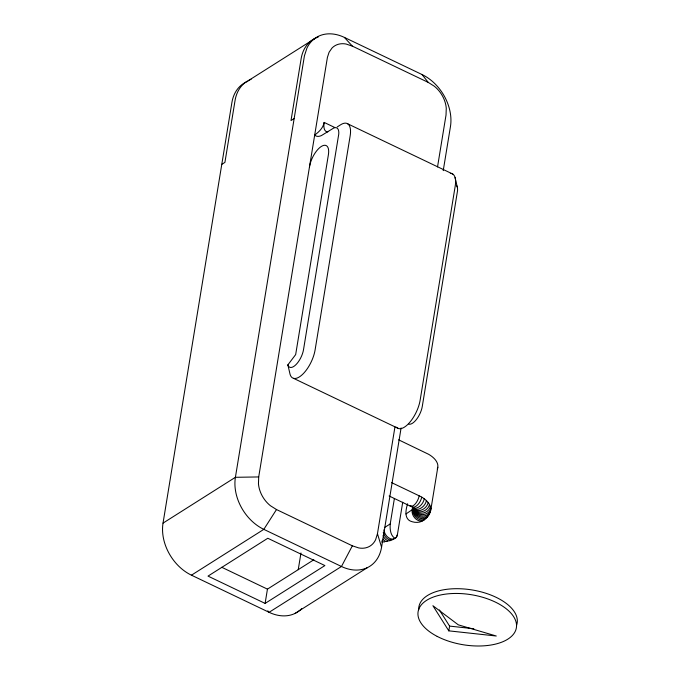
<?xml version="1.0" encoding="UTF-8"?>
<svg xmlns="http://www.w3.org/2000/svg" width="680" height="680" viewBox="0 0 680 680"><rect width="100%" height="100%" fill="white"/><g stroke="black" fill="none" stroke-linecap="round" stroke-linejoin="round"><path stroke-width="1.02" d="M391.62 482.638L419.144 495.805C425.536 498.559 434.333 506.098 429.267 513.596A8.415 7.004 36.7 0 1 420.24 518.33A8.415 7.004 36.7 0 1 413.559 508.81L413.95 508.13A8.415 7.182 23.4 0 0 420.928 517.149A8.415 7.182 23.4 0 0 430.245 511.904M437.529 166.923L446.029 115.005L446.267 108.171A25.058 18.717 57.7 0 0 434.282 86.207L428.238 82.399L352.385 46.138L346.06 44.03A25.058 18.717 57.7 0 0 332.027 48.008L329.086 52.249L327.411 57.392L258.706 476.943L258.459 483.777A25.058 18.717 57.7 0 0 270.445 505.741L276.497 509.55L352.35 545.81L358.675 547.918A25.058 18.717 57.7 0 0 375.589 539.775L377.459 533.723L394.969 426.819M394.392 498.44L390.218 523.932C389.852 528.777 390.277 535.109 394.604 538.11L396.355 537.446L397.418 534.599L402.721 502.223M301.682 608.642A42.007 31.373 57.7 0 1 269.093 612.306L191.445 575.178A42.007 31.373 57.7 0 1 163.03 523.115L231.905 102.527A42.007 31.373 57.7 0 1 247.953 81.277M265.106 603.406L324.896 565.564L267.801 538.262L208.012 576.104L265.106 603.406L267.444 589.135L313.854 559.759M298.231 569.712L300.968 552.976M267.758 610.852L269.093 612.306L341.471 566.491A42.007 31.373 57.7 0 0 381.574 547.188L401.098 427.958M443.233 170.629L450.449 126.599A42.007 31.373 57.7 0 0 422.034 74.536L344.377 37.408A42.007 31.373 57.7 0 0 306.96 48.033L304.436 55.777L235.407 477.3A42.007 31.373 57.7 0 0 263.823 529.363L341.471 566.491L352.35 545.81M425.51 518.211C422.705 522.435 416.84 523.124 412.309 521.764C403.818 519.8 405.611 509.966 407.618 503.778M412.641 506.991L412.139 510.051A8.406 6.392 55.5 0 0 416.211 519.299A8.406 6.392 55.5 0 0 424.626 519.545M437.792 467.279L430.78 510.102A8.415 7.242 8.9 0 1 422.39 516.001A8.415 7.242 8.9 0 1 414.146 509.303M448.808 630.853L432.905 605.71L458.312 624.843L496.281 636.012L448.808 630.853L449.59 626.101L439.365 609.935M334.653 127.441L324.148 122.417C323.255 127.882 318.954 131.937 314.687 135.056L315.325 135.626A25.22 10.786 -64.4 0 0 321.411 135.575L333.676 128.069A13.982 5.984 -64.4 0 1 338.767 134.011L303.526 349.613A13.999 5.992 -64.4 0 1 295.817 364.795A13.999 5.992 -64.4 0 1 287.878 364.854L290.054 374.289A22.406 9.588 -64.4 0 0 302.762 374.195A22.406 9.588 -64.4 0 0 315.103 349.902L350.166 135.805A22.406 9.588 -64.4 0 0 340.688 124.737L337.254 126.913M276.497 509.55L263.823 529.363L191.445 575.178M287.878 364.854L295.664 354.594L328.389 154.768A16.805 7.191 -64.4 0 0 321.283 146.472A16.805 7.191 -64.4 0 0 309.502 166.719M405.951 513.969L413.55 508.802M249.212 80.096L315.299 38.267M221.774 164.373L224.918 162.384L235.05 100.538A42.007 31.373 57.7 0 1 251.107 79.288M294.151 118.567L291.006 120.556L301.138 58.709A42.007 31.373 57.7 0 1 318.172 37.111M163.03 523.115L235.407 477.3L258.706 476.943M384.914 527.289L390.218 523.932M295.026 613.437L367.404 567.621M449.59 626.101L473.85 628.736M347.709 123.819L452.769 174.046M293.522 378.335L398.574 428.561M398.625 439.824L428.714 454.342A28.033 14.271 9.3 0 1 437.265 469.081M389.113 495.975L410.712 506.302M221.774 567.29L267.444 589.135M344.377 37.408L352.385 46.138M422.034 74.536L428.238 82.399M377.459 533.723L381.574 547.188M455.09 177.582L457.258 187.025M428.171 502.452A8.415 6.256 -39.5 0 1 422.442 509.635A8.415 6.256 -39.5 0 1 414.502 509.116M429.513 504.364A8.415 6.681 -30.1 0 1 422.501 511.538A8.415 6.681 -30.1 0 1 414.137 508.631M426.402 500.59A8.415 5.729 -47.3 0 1 420.087 508.606A8.415 5.729 -47.3 0 1 412.769 506.974M391.476 539.716A8.415 5.143 72.2 0 1 383.019 535.662M393.975 538.755A8.415 5.763 65.5 0 1 383.265 532.448M387.719 541.271A8.415 4.428 77.8 0 1 383.044 539.087M421.702 497.165A8.415 4.386 -59.5 0 1 416.432 505.937A8.415 4.386 -59.5 0 1 410.703 505.461M424.235 498.822A8.415 5.1 -53.9 0 1 418.404 507.229A8.415 5.1 -53.9 0 1 411.817 506.192M419.144 495.805A8.406 3.799 -63.3 0 1 415.012 504.177A8.406 3.799 -63.3 0 1 409.878 505.767M427.261 516.902A8.415 6.698 48.2 0 1 418.276 518.993A8.415 6.698 48.2 0 1 412.981 509.43M397.418 534.599A8.406 6.154 59.8 0 1 390.439 538.738A8.406 6.154 59.8 0 1 383.953 529.813M430.398 506.302A8.415 6.987 -18.8 0 1 423.198 513.034A8.415 6.987 -18.8 0 1 414.528 509.481M430.822 508.223A8.415 7.174 -5.6 0 1 422.433 514.615A8.415 7.174 -5.6 0 1 414.171 508.529M450.33 173.366A22.406 9.588 -64.4 0 1 455.217 186.031L420.155 400.129A22.406 9.588 -64.4 0 1 409.504 422.637A22.406 9.588 -64.4 0 1 396.466 427.193M456.416 185.359A13.982 5.984 -64.4 0 1 457.529 190.791L422.288 406.394A13.999 5.992 -64.4 0 1 408.799 424.167M327.82 131.911A16.805 7.191 -64.4 0 1 324.148 122.417M384.829 541.764A8.415 3.647 82.8 0 1 381.956 540.787M382.406 541.255A8.415 2.796 87.3 0 1 381.752 542.028M418.727 609.671A49.793 25.347 9.3 0 1 471.945 589.925A49.793 25.347 9.3 0 1 516.494 625.498M437.18 636.395A49.793 25.347 9.3 0 0 516.12 628.983A49.793 25.347 9.3 0 0 448.426 593.802A49.793 25.347 9.3 0 0 437.18 636.395"/></g></svg>
